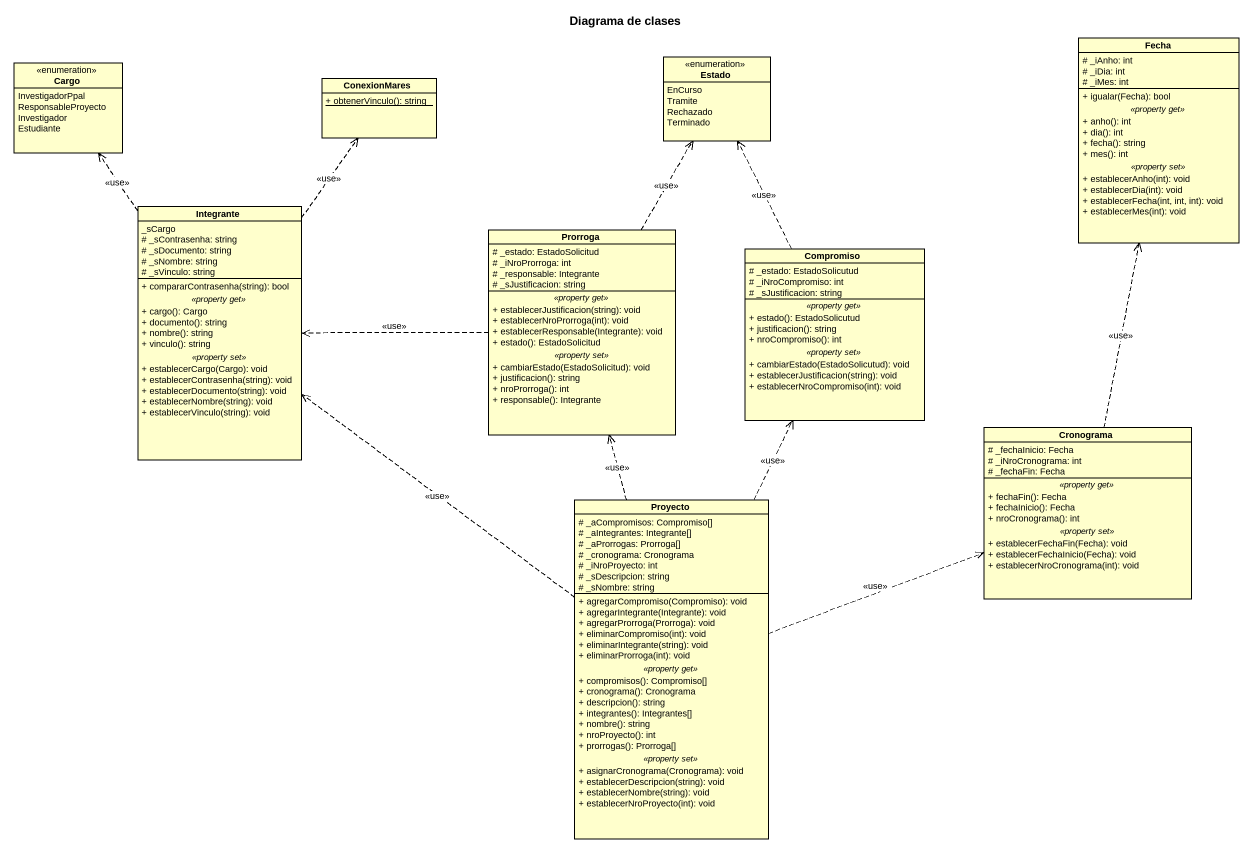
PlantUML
@startuml
title Diagrama de clases
hide circle
hide empty members
skinparam classAttributeIconSize 0
class Fecha {
  # _iAnho: int
  # _iDia: int
  # _iMes: int
  --
  + igualar(Fecha): bool
  .. <<property get>> ..
  + anho(): int
  + dia(): int
  + fecha(): string
  + mes(): int
  .. <<property set>> ..
  + establecerAnho(int): void
  + establecerDia(int): void
  + establecerFecha(int, int, int): void
  + establecerMes(int): void
}
enum Cargo {
  InvestigadorPpal
  ResponsableProyecto
  Investigador
  Estudiante
}
class ConexionMares {
  {static} + obtenerVinculo(): string
}
enum Estado {
  EnCurso
  Tramite
  Rechazado
  Terminado
}
class Integrante {
  _sCargo
  # _sContrasenha: string
  # _sDocumento: string
  # _sNombre: string
  # _sVinculo: string
  --
  + compararContrasenha(string): bool
  .. <<property get>> ..
  + cargo(): Cargo
  + documento(): string
  + nombre(): string
  + vinculo(): string
  .. <<property set>> ..
  + establecerCargo(Cargo): void
  + establecerContrasenha(string): void
  + establecerDocumento(string): void
  + establecerNombre(string): void
  + establecerVinculo(string): void
}
class Prorroga {
  # _estado: EstadoSolicitud
  # _iNroProrroga: int
  # _responsable: Integrante
  # _sJustificacion: string
  .. <<property get>> ..
  + establecerJustificacion(string): void
  + establecerNroProrroga(int): void
  + establecerResponsable(Integrante): void
  + estado(): EstadoSolicitud
  .. <<property set>> ..
  + cambiarEstado(EstadoSolicitud): void
  + justificacion(): string
  + nroProrroga(): int
  + responsable(): Integrante
}
class Compromiso {
  # _estado: EstadoSolicutud
  # _iNroCompromiso: int
  # _sJustificacion: string
  .. <<property get>> ..
  + estado(): EstadoSolicutud
  + justificacion(): string
  + nroCompromiso(): int
  .. <<property set>> ..
  + cambiarEstado(EstadoSolicutud): void
  + establecerJustificacion(string): void
  + establecerNroCompromiso(int): void
}
class Cronograma {
  # _fechaInicio: Fecha
  # _iNroCronograma: int
  # _fechaFin: Fecha
  .. <<property get>> ..
  + fechaFin(): Fecha
  + fechaInicio(): Fecha
  + nroCronograma(): int
  .. <<property set>> ..
  + establecerFechaFin(Fecha): void
  + establecerFechaInicio(Fecha): void
  + establecerNroCronograma(int): void
}
class Proyecto {
  # _aCompromisos: Compromiso[]
  # _aIntegrantes: Integrante[]
  # _aProrrogas: Prorroga[]
  # _cronograma: Cronograma
  # _iNroProyecto: int
  # _sDescripcion: string
  # _sNombre: string
  --
  + agregarCompromiso(Compromiso): void
  + agregarIntegrante(Integrante): void
  + agregarProrroga(Prorroga): void
  + eliminarCompromiso(int): void
  + eliminarIntegrante(string): void
  + eliminarProrroga(int): void
  .. <<property get>> ..
  + compromisos(): Compromiso[]
  + cronograma(): Cronograma
  + descripcion(): string
  + integrantes(): Integrantes[]
  + nombre(): string
  + nroProyecto(): int
  + prorrogas(): Prorroga[]
  .. <<property set>> ..
  + asignarCronograma(Cronograma): void
  + establecerDescripcion(string): void
  + establecerNombre(string): void
  + establecerNroProyecto(int): void
}
Integrante .up.> Cargo : <<use>>
Integrante .up.> ConexionMares : <<use>>
Prorroga .up.> Estado : <<use>>
Prorroga .left.> Integrante : <<use>>
Compromiso .up.> Estado : <<use>>
Cronograma .up.> Fecha : <<use>>
Proyecto .up.> Integrante : <<use>>
Proyecto .up.> Prorroga : <<use>>
Proyecto .up.> Compromiso : <<use>>
Proyecto .right.> Cronograma : <<use>>
@enduml
